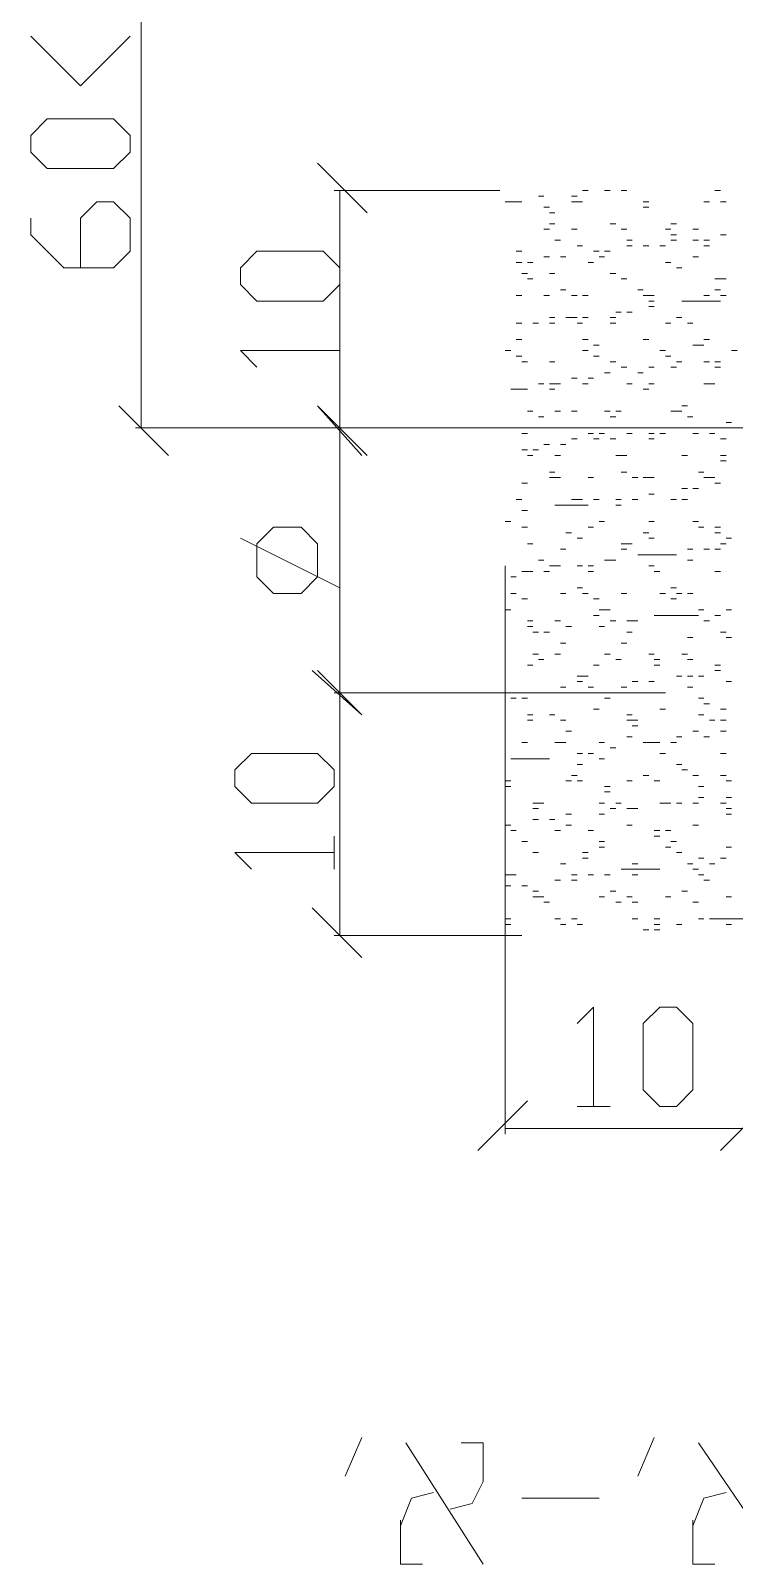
# Model space of a CAD drawing. Header units: centimetres. Extents: x -13594 to 4017, y -3206 to 1780.
# Drawn here: x -5187.2 to -5029.9, y -1112.3 to -769.4 of the extents above; entities that cross this region are included whole.
import ezdxf

# ---------------------------------------------------------------- set-up
doc = ezdxf.new("R2010")
doc.units = ezdxf.units.CM

msp = doc.modelspace()

# ---------------------------------------------------------------- linework, layer by layer
at = {"color": 7, "linetype": 'Continuous', "lineweight": 5}
for points in [[(-5162.52, -711.41), (-5162.52, -858.21)], [(-5187.19, -770.62), (-5176.09, -781.72), (-5164.98, -770.62)], [(-5111.94, -810.1), (-5123.04, -799)], [(-5082.33, -805.16), (-5119.34, -805.16)], [(-5118.11, -805.16), (-5118.11, -858.21), (-5118.11, -917.43), (-5118.11, -971.71)], [(-5063.83, -805.16), (-5062.59, -805.16)], [(-5058.89, -805.16), (-5057.66, -805.16)], [(-5055.19, -805.16), (-5053.96, -805.16)], [(-5034.22, -805.16), (-5032.98, -805.16)], [(-5176.09, -822.44), (-5176.09, -811.33), (-5172.39, -807.63), (-5168.69, -807.63), (-5164.98, -811.33), (-5164.98, -818.73), (-5168.69, -822.44), (-5179.79, -822.44), (-5187.19, -815.03), (-5187.19, -811.33)], [(-5081.1, -807.63), (-5079.86, -807.63), (-5078.63, -807.63), (-5077.4, -807.63)], [(-5073.69, -806.4), (-5072.46, -806.4)], [(-5072.46, -808.86), (-5071.23, -808.86)], [(-5066.29, -806.4), (-5065.06, -806.4)], [(-5066.29, -807.63), (-5065.06, -807.63), (-5063.83, -807.63)], [(-5050.26, -808.86), (-5049.02, -808.86)], [(-5036.69, -807.63), (-5035.45, -807.63)], [(-5032.98, -807.63), (-5031.75, -807.63)], [(-5071.23, -810.1), (-5069.99, -810.1)], [(-5071.23, -812.57), (-5069.99, -812.57)], [(-5057.66, -812.57), (-5056.42, -812.57)], [(-5044.09, -812.57), (-5042.85, -812.57)], [(-5072.46, -813.8), (-5071.23, -813.8)], [(-5066.29, -813.8), (-5065.06, -813.8)], [(-5055.19, -813.8), (-5053.96, -813.8)], [(-5045.32, -813.8), (-5044.09, -813.8)], [(-5044.09, -815.03), (-5042.85, -815.03)], [(-5039.15, -813.8), (-5037.92, -813.8)], [(-5032.98, -815.03), (-5031.75, -815.03)], [(-5078.63, -818.73), (-5077.4, -818.73)], [(-5069.99, -816.27), (-5068.76, -816.27)], [(-5065.06, -817.5), (-5063.83, -817.5)], [(-5058.89, -818.73), (-5057.66, -818.73)], [(-5053.96, -816.27), (-5052.72, -816.27)], [(-5053.96, -817.5), (-5052.72, -817.5)], [(-5050.26, -817.5), (-5049.02, -817.5)], [(-5046.56, -817.5), (-5045.32, -817.5)], [(-5044.09, -816.27), (-5042.85, -816.27)], [(-5039.15, -816.27), (-5037.92, -816.27)], [(-5036.69, -816.27), (-5035.45, -816.27)], [(-5036.69, -817.5), (-5035.45, -817.5)], [(-5078.63, -821.2), (-5077.4, -821.2)], [(-5076.16, -821.2), (-5074.93, -821.2)], [(-5072.46, -819.97), (-5071.23, -819.97)], [(-5068.76, -819.97), (-5067.53, -819.97)], [(-5062.59, -821.2), (-5061.36, -821.2)], [(-5060.13, -819.97), (-5058.89, -819.97)], [(-5045.32, -821.2), (-5044.09, -821.2)], [(-5042.85, -822.44), (-5041.62, -822.44)], [(-5039.15, -819.97), (-5037.92, -819.97)], [(-5077.4, -823.67), (-5076.16, -823.67)], [(-5076.16, -824.9), (-5074.93, -824.9)], [(-5071.23, -823.67), (-5069.99, -823.67)], [(-5057.66, -823.67), (-5056.42, -823.67)], [(-5055.19, -824.9), (-5053.96, -824.9)], [(-5034.22, -824.9), (-5032.98, -824.9), (-5031.75, -824.9)], [(-5078.63, -828.6), (-5077.4, -828.6)], [(-5072.46, -828.6), (-5071.23, -828.6)], [(-5068.76, -827.37), (-5067.53, -827.37)], [(-5066.29, -828.6), (-5065.06, -828.6)], [(-5063.83, -828.6), (-5062.59, -828.6)], [(-5051.49, -827.37), (-5050.26, -827.37)], [(-5049.02, -828.6), (-5050.26, -828.6), (-5049.02, -828.6), (-5047.79, -828.6)], [(-5049.02, -829.84), (-5047.79, -829.84)], [(-5041.62, -829.84), (-5032.98, -829.84)], [(-5036.69, -828.6), (-5035.45, -828.6)], [(-5034.22, -827.37), (-5032.98, -827.37)], [(-5032.98, -828.6), (-5031.75, -828.6)], [(-5056.42, -832.3), (-5055.19, -832.3)], [(-5053.96, -832.3), (-5052.72, -832.3)], [(-5049.02, -831.07), (-5047.79, -831.07)], [(-5078.63, -834.77), (-5077.4, -834.77)], [(-5074.93, -834.77), (-5073.69, -834.77)], [(-5071.23, -833.54), (-5069.99, -833.54)], [(-5071.23, -834.77), (-5069.99, -834.77)], [(-5067.53, -833.54), (-5066.29, -833.54), (-5065.06, -833.54)], [(-5065.06, -834.77), (-5063.83, -834.77)], [(-5063.83, -833.54), (-5062.59, -833.54)], [(-5057.66, -833.54), (-5056.42, -833.54)], [(-5057.66, -834.77), (-5056.42, -834.77)], [(-5045.32, -834.77), (-5044.09, -834.77)], [(-5042.85, -833.54), (-5041.62, -833.54)], [(-5040.39, -834.77), (-5039.15, -834.77)], [(-5118.11, -844.64), (-5118.11, -837.24)], [(-5078.63, -838.47), (-5077.4, -838.47)], [(-5063.83, -838.47), (-5062.59, -838.47)], [(-5061.36, -839.71), (-5060.13, -839.71)], [(-5050.26, -838.47), (-5049.02, -838.47)], [(-5039.15, -839.71), (-5037.92, -839.71), (-5036.69, -839.71)], [(-5036.69, -838.47), (-5035.45, -838.47)], [(-5136.61, -844.64), (-5140.31, -840.94), (-5118.11, -840.94)], [(-5081.1, -840.94), (-5079.86, -840.94)], [(-5078.63, -842.17), (-5077.4, -842.17)], [(-5077.4, -843.41), (-5076.16, -843.41)], [(-5071.23, -843.41), (-5069.99, -843.41)], [(-5063.83, -840.94), (-5062.59, -840.94)], [(-5061.36, -842.17), (-5060.13, -842.17)], [(-5057.66, -843.41), (-5056.42, -843.41)], [(-5046.56, -840.94), (-5045.32, -840.94)], [(-5045.32, -842.17), (-5044.09, -842.17)], [(-5042.85, -843.41), (-5041.62, -843.41)], [(-5036.69, -843.41), (-5035.45, -843.41)], [(-5034.22, -843.41), (-5032.98, -843.41)], [(-5030.52, -840.94), (-5029.28, -840.94)], [(-5058.89, -845.87), (-5057.66, -845.87)], [(-5051.49, -845.87), (-5050.26, -845.87)], [(-5049.02, -844.64), (-5047.79, -844.64)], [(-5044.09, -844.64), (-5042.85, -844.64)], [(-5034.22, -844.64), (-5032.98, -844.64)], [(-5079.86, -849.57), (-5078.63, -849.57), (-5077.4, -849.57), (-5076.16, -849.57)], [(-5073.69, -848.34), (-5072.46, -848.34)], [(-5071.23, -848.34), (-5069.99, -848.34), (-5068.76, -848.34)], [(-5071.23, -849.57), (-5069.99, -849.57)], [(-5066.29, -847.11), (-5065.06, -847.11)], [(-5063.83, -848.34), (-5062.59, -848.34)], [(-5062.59, -847.11), (-5061.36, -847.11)], [(-5053.96, -848.34), (-5052.72, -848.34)], [(-5050.26, -849.57), (-5049.02, -849.57)], [(-5049.02, -848.34), (-5047.79, -848.34)], [(-5036.69, -848.34), (-5035.45, -848.34), (-5034.22, -848.34)], [(-5167.45, -853.28), (-5156.35, -864.38)], [(-5113.17, -864.38), (-5123.04, -853.28), (-5111.94, -864.38)], [(-5041.62, -853.28), (-5040.39, -853.28)], [(-5076.16, -854.51), (-5074.93, -854.51)], [(-5073.69, -855.74), (-5072.46, -855.74)], [(-5069.99, -854.51), (-5068.76, -854.51)], [(-5066.29, -854.51), (-5065.06, -854.51)], [(-5058.89, -854.51), (-5057.66, -854.51)], [(-5057.66, -855.74), (-5056.42, -855.74)], [(-5056.42, -854.51), (-5055.19, -854.51)], [(-5042.85, -854.51), (-5044.09, -854.51), (-5042.85, -854.51), (-5041.62, -854.51)], [(-5040.39, -855.74), (-5039.15, -855.74)], [(-5031.75, -856.98), (-5030.52, -856.98)], [(-5024.35, -858.21), (-5163.75, -858.21)], [(-5045.32, -858.21), (-5119.34, -858.21), (-4999.68, -858.21)], [(-5077.4, -859.44), (-5076.16, -859.44)], [(-5066.29, -860.68), (-5065.06, -860.68)], [(-5062.59, -859.44), (-5061.36, -859.44)], [(-5061.36, -860.68), (-5060.13, -860.68)], [(-5057.66, -860.68), (-5056.42, -860.68)], [(-5053.96, -859.44), (-5052.72, -859.44)], [(-5049.02, -859.44), (-5047.79, -859.44)], [(-5049.02, -860.68), (-5047.79, -860.68)], [(-5046.56, -859.44), (-5045.32, -859.44)], [(-5044.09, -858.21), (-5042.85, -858.21)], [(-5039.15, -858.21), (-5037.92, -858.21)], [(-5039.15, -859.44), (-5037.92, -859.44)], [(-5035.45, -859.44), (-5034.22, -859.44)], [(-5032.98, -860.68), (-5031.75, -860.68)], [(-5077.4, -863.15), (-5076.16, -863.15)], [(-5074.93, -863.15), (-5073.69, -863.15)], [(-5072.46, -861.91), (-5071.23, -861.91)], [(-5068.76, -861.91), (-5067.53, -861.91)], [(-5076.16, -864.38), (-5074.93, -864.38)], [(-5069.99, -864.38), (-5068.76, -864.38)], [(-5056.42, -864.38), (-5055.19, -864.38), (-5053.96, -864.38)], [(-5041.62, -864.38), (-5040.39, -864.38)], [(-5032.98, -864.38), (-5031.75, -864.38)], [(-5032.98, -865.61), (-5031.75, -865.61)], [(-5077.4, -870.55), (-5076.16, -870.55)], [(-5071.23, -868.08), (-5069.99, -868.08)], [(-5071.23, -869.31), (-5069.99, -869.31), (-5068.76, -869.31)], [(-5062.59, -869.31), (-5061.36, -869.31)], [(-5055.19, -868.08), (-5053.96, -868.08)], [(-5052.72, -869.31), (-5051.49, -869.31)], [(-5050.26, -869.31), (-5049.02, -869.31), (-5047.79, -869.31), (-5049.02, -869.31)], [(-5037.92, -868.08), (-5036.69, -868.08)], [(-5036.69, -869.31), (-5035.45, -869.31), (-5034.22, -869.31)], [(-5034.22, -870.55), (-5032.98, -870.55)], [(-5078.63, -874.25), (-5077.4, -874.25)], [(-5066.29, -874.25), (-5065.06, -874.25), (-5063.83, -874.25)], [(-5061.36, -874.25), (-5060.13, -874.25)], [(-5056.42, -874.25), (-5055.19, -874.25)], [(-5052.72, -874.25), (-5051.49, -874.25)], [(-5049.02, -873.01), (-5047.79, -873.01)], [(-5041.62, -871.78), (-5040.39, -871.78)], [(-5041.62, -874.25), (-5040.39, -874.25)], [(-5039.15, -871.78), (-5037.92, -871.78)], [(-5077.4, -876.71), (-5076.16, -876.71)], [(-5069.99, -875.48), (-5068.76, -875.48)], [(-5069.99, -875.48), (-5062.59, -875.48)], [(-5056.42, -875.48), (-5055.19, -875.48)], [(-5081.1, -879.18), (-5079.86, -879.18)], [(-5077.4, -880.42), (-5076.16, -880.42)], [(-5062.59, -880.42), (-5061.36, -880.42)], [(-5060.13, -879.18), (-5058.89, -879.18)], [(-5049.02, -879.18), (-5047.79, -879.18)], [(-5039.15, -879.18), (-5037.92, -879.18)], [(-5037.92, -880.42), (-5036.69, -880.42)], [(-5034.22, -880.42), (-5032.98, -880.42)], [(-5118.11, -893.99), (-5140.31, -882.88)], [(-5076.16, -884.12), (-5074.93, -884.12)], [(-5067.53, -881.65), (-5066.29, -881.65)], [(-5065.06, -882.88), (-5063.83, -882.88)], [(-5055.19, -884.12), (-5053.96, -884.12), (-5052.72, -884.12)], [(-5050.26, -881.65), (-5049.02, -881.65)], [(-5049.02, -882.88), (-5047.79, -882.88)], [(-5034.22, -881.65), (-5032.98, -881.65)], [(-5032.98, -884.12), (-5031.75, -884.12)], [(-5031.75, -882.88), (-5030.52, -882.88)], [(-5073.69, -887.82), (-5072.46, -887.82)], [(-5068.76, -885.35), (-5067.53, -885.35)], [(-5058.89, -887.82), (-5057.66, -887.82), (-5056.42, -887.82)], [(-5055.19, -885.35), (-5053.96, -885.35)], [(-5051.49, -886.58), (-5042.85, -886.58)], [(-5040.39, -885.35), (-5039.15, -885.35)], [(-5040.39, -887.82), (-5039.15, -887.82)], [(-5036.69, -885.35), (-5035.45, -885.35)], [(-5034.22, -885.35), (-5032.98, -885.35)], [(-5081.1, -889.05), (-5081.1, -1016.12)], [(-5079.86, -891.52), (-5078.63, -891.52)], [(-5077.4, -890.29), (-5076.16, -890.29), (-5074.93, -890.29)], [(-5072.46, -890.29), (-5071.23, -890.29)], [(-5071.23, -889.05), (-5069.99, -889.05), (-5068.76, -889.05)], [(-5065.06, -889.05), (-5063.83, -889.05)], [(-5062.59, -889.05), (-5061.36, -889.05)], [(-5062.59, -890.29), (-5061.36, -890.29)], [(-5049.02, -889.05), (-5047.79, -889.05)], [(-5047.79, -890.29), (-5046.56, -890.29)], [(-5034.22, -890.29), (-5032.98, -890.29)], [(-5065.06, -893.99), (-5063.83, -893.99)], [(-5044.09, -893.99), (-5042.85, -893.99)], [(-5079.86, -895.22), (-5078.63, -895.22)], [(-5077.4, -896.45), (-5076.16, -896.45)], [(-5068.76, -895.22), (-5067.53, -895.22)], [(-5063.83, -895.22), (-5062.59, -895.22)], [(-5061.36, -896.45), (-5060.13, -896.45)], [(-5055.19, -895.22), (-5053.96, -895.22)], [(-5046.56, -895.22), (-5045.32, -895.22)], [(-5044.09, -896.45), (-5042.85, -896.45)], [(-5042.85, -895.22), (-5041.62, -895.22)], [(-5040.39, -895.22), (-5039.15, -895.22)], [(-5081.1, -898.92), (-5079.86, -898.92)], [(-5076.16, -901.39), (-5074.93, -901.39)], [(-5069.99, -901.39), (-5068.76, -901.39)], [(-5061.36, -900.15), (-5060.13, -900.15)], [(-5060.13, -898.92), (-5058.89, -898.92), (-5057.66, -898.92)], [(-5057.66, -901.39), (-5056.42, -901.39)], [(-5053.96, -901.39), (-5052.72, -901.39), (-5051.49, -901.39)], [(-5047.79, -900.15), (-5046.56, -900.15)], [(-5046.56, -900.15), (-5037.92, -900.15)], [(-5037.92, -898.92), (-5036.69, -898.92)], [(-5036.69, -901.39), (-5035.45, -901.39)], [(-5034.22, -900.15), (-5032.98, -900.15)], [(-5031.75, -898.92), (-5030.52, -898.92)], [(-5076.16, -902.62), (-5074.93, -902.62)], [(-5072.46, -903.86), (-5071.23, -903.86)], [(-5067.53, -902.62), (-5066.29, -902.62)], [(-5060.13, -902.62), (-5058.89, -902.62)], [(-5053.96, -903.86), (-5052.72, -903.86)], [(-5040.39, -905.09), (-5039.15, -905.09)], [(-5032.98, -903.86), (-5031.75, -903.86)], [(-5031.75, -905.09), (-5030.52, -905.09)], [(-5074.93, -908.79), (-5073.69, -908.79)], [(-5069.99, -908.79), (-5068.76, -908.79)], [(-5068.76, -906.32), (-5067.53, -906.32)], [(-5058.89, -908.79), (-5057.66, -908.79)], [(-5055.19, -906.32), (-5053.96, -906.32)], [(-5049.02, -908.79), (-5047.79, -908.79)], [(-5041.62, -908.79), (-5040.39, -908.79)], [(-5076.16, -911.26), (-5074.93, -911.26)], [(-5073.69, -910.02), (-5072.46, -910.02)], [(-5061.36, -911.26), (-5060.13, -911.26)], [(-5056.42, -910.02), (-5055.19, -910.02)], [(-5047.79, -910.02), (-5046.56, -910.02)], [(-5047.79, -911.26), (-5046.56, -911.26)], [(-5040.39, -910.02), (-5039.15, -910.02)], [(-5034.22, -911.26), (-5032.98, -911.26)], [(-5123.04, -912.49), (-5113.17, -922.36), (-5124.27, -912.49)], [(-5065.06, -913.73), (-5063.83, -913.73), (-5062.59, -913.73)], [(-5065.06, -914.96), (-5063.83, -914.96)], [(-5052.72, -914.96), (-5051.49, -914.96)], [(-5042.85, -913.73), (-5041.62, -913.73)], [(-5040.39, -913.73), (-5039.15, -913.73)], [(-5037.92, -913.73), (-5036.69, -913.73)], [(-5034.22, -912.49), (-5032.98, -912.49)], [(-5031.75, -914.96), (-5030.52, -914.96)], [(-5074.93, -917.43), (-5119.34, -917.43), (-5045.32, -917.43)], [(-5081.1, -917.43), (-5079.86, -917.43)], [(-5079.86, -918.66), (-5078.63, -918.66)], [(-5077.4, -918.66), (-5076.16, -918.66)], [(-5069.99, -917.43), (-5068.76, -917.43)], [(-5068.76, -916.19), (-5067.53, -916.19)], [(-5067.53, -917.43), (-5066.29, -917.43)], [(-5062.59, -916.19), (-5061.36, -916.19)], [(-5058.89, -918.66), (-5057.66, -918.66)], [(-5040.39, -916.19), (-5039.15, -916.19)], [(-5037.92, -918.66), (-5036.69, -918.66)], [(-5076.16, -922.36), (-5074.93, -922.36)], [(-5071.23, -922.36), (-5069.99, -922.36)], [(-5061.36, -921.13), (-5060.13, -921.13)], [(-5053.96, -922.36), (-5052.72, -922.36)], [(-5046.56, -921.13), (-5045.32, -921.13)], [(-5037.92, -922.36), (-5036.69, -922.36)], [(-5036.69, -919.89), (-5035.45, -919.89)], [(-5032.98, -921.13), (-5031.75, -921.13)], [(-5076.16, -923.59), (-5074.93, -923.59)], [(-5068.76, -923.59), (-5067.53, -923.59)], [(-5053.96, -923.59), (-5052.72, -923.59), (-5051.49, -923.59)], [(-5052.72, -924.83), (-5051.49, -924.83)], [(-5035.45, -923.59), (-5034.22, -923.59)], [(-5032.98, -923.59), (-5031.75, -923.59)], [(-5077.4, -928.53), (-5076.16, -928.53)], [(-5069.99, -928.53), (-5068.76, -928.53), (-5067.53, -928.53)], [(-5067.53, -926.06), (-5066.29, -926.06)], [(-5060.13, -928.53), (-5058.89, -928.53)], [(-5053.96, -927.29), (-5052.72, -927.29)], [(-5050.26, -928.53), (-5049.02, -928.53), (-5047.79, -928.53), (-5046.56, -928.53)], [(-5044.09, -928.53), (-5042.85, -928.53)], [(-5042.85, -927.29), (-5041.62, -927.29)], [(-5039.15, -926.06), (-5037.92, -926.06)], [(-5036.69, -927.29), (-5035.45, -927.29)], [(-5032.98, -926.06), (-5031.75, -926.06)], [(-5079.86, -932.23), (-5071.23, -932.23)], [(-5074.93, -932.23), (-5073.69, -932.23)], [(-5065.06, -931), (-5063.83, -931)], [(-5062.59, -931), (-5061.36, -931)], [(-5060.13, -932.23), (-5058.89, -932.23)], [(-5057.66, -929.76), (-5056.42, -929.76)], [(-5046.56, -931), (-5045.32, -931)], [(-5032.98, -931), (-5031.75, -931)], [(-5066.29, -935.93), (-5065.06, -935.93)], [(-5065.06, -933.46), (-5063.83, -933.46)], [(-5050.26, -935.93), (-5049.02, -935.93)], [(-5042.85, -933.46), (-5041.62, -933.46)], [(-5041.62, -934.7), (-5040.39, -934.7)], [(-5039.15, -935.93), (-5037.92, -935.93)], [(-5032.98, -935.93), (-5031.75, -935.93)], [(-5081.1, -937.16), (-5079.86, -937.16)], [(-5081.1, -938.4), (-5079.86, -938.4)], [(-5067.53, -937.16), (-5066.29, -937.16)], [(-5065.06, -937.16), (-5063.83, -937.16)], [(-5058.89, -938.4), (-5057.66, -938.4)], [(-5058.89, -939.63), (-5057.66, -939.63)], [(-5053.96, -937.16), (-5052.72, -937.16)], [(-5047.79, -937.16), (-5046.56, -937.16)], [(-5037.92, -938.4), (-5036.69, -938.4)], [(-5031.75, -937.16), (-5030.52, -937.16)], [(-5074.93, -942.1), (-5073.69, -942.1), (-5072.46, -942.1)], [(-5060.13, -942.1), (-5058.89, -942.1)], [(-5056.42, -942.1), (-5055.19, -942.1)], [(-5046.56, -942.1), (-5045.32, -942.1), (-5044.09, -942.1)], [(-5042.85, -942.1), (-5041.62, -942.1)], [(-5039.15, -942.1), (-5037.92, -942.1)], [(-5037.92, -940.86), (-5036.69, -940.86)], [(-5032.98, -942.1), (-5031.75, -942.1)], [(-5031.75, -940.86), (-5030.52, -940.86)], [(-5074.93, -945.8), (-5073.69, -945.8)], [(-5071.23, -945.8), (-5069.99, -945.8)], [(-5067.53, -944.57), (-5066.29, -944.57)], [(-5060.13, -944.57), (-5058.89, -944.57)], [(-5057.66, -943.33), (-5056.42, -943.33)], [(-5053.96, -943.33), (-5052.72, -943.33), (-5051.49, -943.33)], [(-5031.75, -943.33), (-5030.52, -943.33)], [(-5031.75, -944.57), (-5030.52, -944.57)], [(-5119.34, -956.9), (-5119.34, -949.5)], [(-5081.1, -947.03), (-5079.86, -947.03)], [(-5079.86, -948.27), (-5078.63, -948.27)], [(-5069.99, -948.27), (-5068.76, -948.27)], [(-5067.53, -947.03), (-5066.29, -947.03)], [(-5062.59, -948.27), (-5061.36, -948.27)], [(-5053.96, -947.03), (-5052.72, -947.03)], [(-5047.79, -948.27), (-5046.56, -948.27)], [(-5047.79, -949.5), (-5046.56, -949.5)], [(-5045.32, -948.27), (-5044.09, -948.27)], [(-5039.15, -947.03), (-5037.92, -947.03)], [(-5137.84, -956.9), (-5141.55, -953.2), (-5119.34, -953.2)], [(-5077.4, -950.73), (-5076.16, -950.73)], [(-5074.93, -953.2), (-5073.69, -953.2)], [(-5063.83, -953.2), (-5062.59, -953.2)], [(-5060.13, -950.73), (-5058.89, -950.73)], [(-5060.13, -951.97), (-5058.89, -951.97)], [(-5045.32, -951.97), (-5044.09, -951.97)], [(-5044.09, -950.73), (-5042.85, -950.73)], [(-5042.85, -953.2), (-5041.62, -953.2)], [(-5031.75, -951.97), (-5030.52, -951.97)], [(-5068.76, -955.67), (-5067.53, -955.67)], [(-5063.83, -954.44), (-5062.59, -954.44)], [(-5052.72, -955.67), (-5051.49, -955.67)], [(-5040.39, -955.67), (-5039.15, -955.67)], [(-5037.92, -954.44), (-5036.69, -954.44)], [(-5035.45, -955.67), (-5034.22, -955.67)], [(-5032.98, -954.44), (-5031.75, -954.44)], [(-5079.86, -958.14), (-5078.63, -958.14)], [(-5069.99, -959.37), (-5068.76, -959.37)], [(-5066.29, -958.14), (-5065.06, -958.14)], [(-5066.29, -959.37), (-5065.06, -959.37)], [(-5062.59, -958.14), (-5061.36, -958.14)], [(-5058.89, -958.14), (-5057.66, -958.14)], [(-5055.19, -956.9), (-5046.56, -956.9)], [(-5052.72, -958.14), (-5051.49, -958.14)], [(-5039.15, -956.9), (-5037.92, -956.9)], [(-5037.92, -958.14), (-5036.69, -958.14)], [(-5036.69, -959.37), (-5035.45, -959.37)], [(-5081.1, -960.6), (-5079.86, -960.6)], [(-5077.4, -960.6), (-5076.16, -960.6)], [(-5074.93, -961.84), (-5073.69, -961.84)], [(-5074.93, -963.07), (-5073.69, -963.07), (-5072.46, -963.07)], [(-5060.13, -963.07), (-5058.89, -963.07)], [(-5057.66, -961.84), (-5056.42, -961.84)], [(-5053.96, -963.07), (-5052.72, -963.07)], [(-5045.32, -963.07), (-5044.09, -963.07)], [(-5041.62, -961.84), (-5040.39, -961.84)], [(-5124.27, -965.54), (-5113.17, -976.64)], [(-5072.46, -964.3), (-5071.23, -964.3)], [(-5056.42, -964.3), (-5055.19, -964.3)], [(-5052.72, -964.3), (-5051.49, -964.3)], [(-5039.15, -964.3), (-5037.92, -964.3)], [(-5081.1, -968), (-5079.86, -968)], [(-5081.1, -969.24), (-5079.86, -969.24)], [(-5069.99, -968), (-5068.76, -968)], [(-5068.76, -969.24), (-5067.53, -969.24)], [(-5066.29, -968), (-5065.06, -968)], [(-5065.06, -969.24), (-5063.83, -969.24)], [(-5052.72, -968), (-5051.49, -968)], [(-5050.26, -970.47), (-5049.02, -970.47)], [(-5047.79, -968), (-5046.56, -968)], [(-5047.79, -969.24), (-5046.56, -969.24)], [(-5047.79, -970.47), (-5046.56, -970.47)], [(-5042.85, -969.24), (-5041.62, -969.24)], [(-5037.92, -968), (-5036.69, -968)], [(-5035.45, -968), (-5026.82, -968)], [(-5031.75, -969.24), (-5030.52, -969.24)], [(-5077.4, -971.71), (-5119.34, -971.71)], [(-5065.06, -991.44), (-5061.36, -987.74), (-5061.36, -1009.95)], [(-5076.16, -1008.72), (-5087.27, -1019.82)], [(-5065.06, -1009.95), (-5057.66, -1009.95)], [(-4915.79, -1014.88), (-4968.84, -1014.88), (-5028.05, -1014.88), (-5081.1, -1014.88)], [(-5113.17, -1083.97), (-5116.87, -1092.6)], [(-5103.3, -1085.2), (-5086.03, -1112.34)], [(-5090.97, -1085.2), (-5086.03, -1085.2), (-5086.03, -1093.84), (-5088.5, -1098.77), (-5093.43, -1100.01)], [(-5047.79, -1083.97), (-5051.49, -1092.6)], [(-5037.92, -1085.2), (-5019.42, -1112.34)], [(-5097.13, -1096.3), (-5102.07, -1097.54), (-5104.54, -1103.71)], [(-5031.75, -1096.3), (-5036.69, -1097.54), (-5039.15, -1103.71)], [(-5060.13, -1097.54), (-5077.4, -1097.54)], [(-5104.54, -1102.47), (-5104.54, -1112.34), (-5099.6, -1112.34)], [(-5039.15, -1102.47), (-5039.15, -1112.34), (-5034.22, -1112.34)]]:
    msp.add_lwpolyline(points, dxfattribs=at)
for points in [[(-5164.98, -796.53), (-5168.69, -800.23), (-5183.49, -800.23), (-5187.19, -796.53), (-5187.19, -792.83), (-5183.49, -789.13), (-5168.69, -789.13), (-5164.98, -792.83)], [(-5049.02, -807.63), (-5050.26, -807.63)], [(-5118.11, -826.14), (-5121.81, -829.84), (-5136.61, -829.84), (-5140.31, -826.14), (-5140.31, -822.44), (-5136.61, -818.73), (-5121.81, -818.73), (-5118.11, -822.44)], [(-5060.13, -818.73), (-5061.36, -818.73)], [(-5053.96, -844.64), (-5055.19, -844.64)], [(-5058.89, -859.44), (-5060.13, -859.44)], [(-5042.85, -874.25), (-5044.09, -874.25)], [(-5123.04, -891.52), (-5126.74, -895.22), (-5132.91, -895.22), (-5136.61, -891.52), (-5136.61, -884.12), (-5132.91, -880.42), (-5126.74, -880.42), (-5123.04, -884.12)], [(-5073.69, -903.86), (-5074.93, -903.86)], [(-5047.79, -914.96), (-5049.02, -914.96)], [(-5053.96, -916.19), (-5055.19, -916.19)], [(-5119.34, -938.4), (-5123.04, -942.1), (-5137.84, -942.1), (-5141.55, -938.4), (-5141.55, -934.7), (-5137.84, -931), (-5123.04, -931), (-5119.34, -934.7)], [(-5073.69, -943.33), (-5074.93, -943.33)], [(-5079.86, -958.14), (-5081.1, -958.14)], [(-5030.52, -963.07), (-5031.75, -963.07)], [(-5046.56, -1009.95), (-5050.26, -1006.25), (-5050.26, -991.44), (-5046.56, -987.74), (-5042.85, -987.74), (-5039.15, -991.44), (-5039.15, -1006.25), (-5042.85, -1009.95)], [(-5032.98, -1019.82), (-5021.88, -1008.72)]]:
    msp.add_lwpolyline(points, close=True, dxfattribs=at)

doc.saveas('drawing.dxf')
